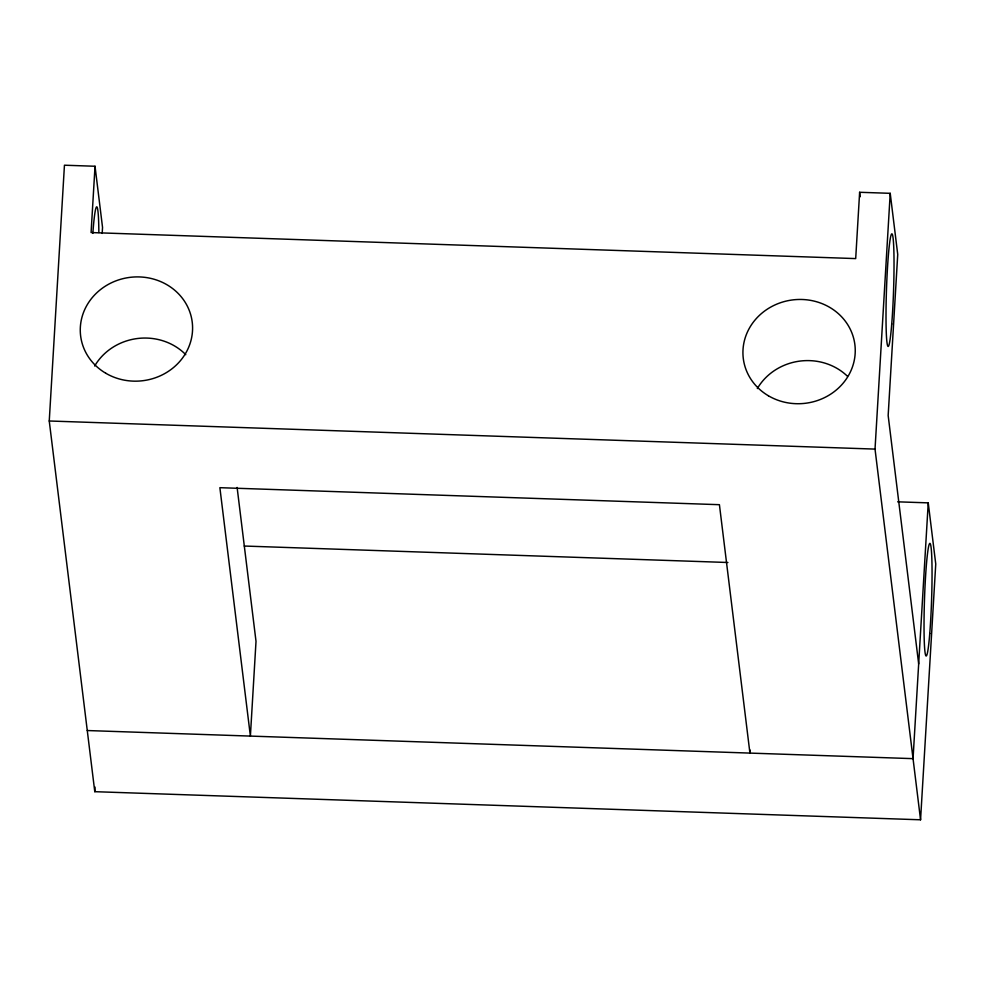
<?xml version="1.0" encoding="UTF-8"?>
<svg xmlns="http://www.w3.org/2000/svg" width="985" height="985" viewBox="0 0 985 985"><rect width="100%" height="100%" fill="white"/><g stroke="black" fill="none" stroke-linecap="round" stroke-linejoin="round"><path stroke-width="1.48" d="M897.655 501.821L928.239 502.867L935.75 564.011L920.556 819.791L94.782 791.681L49.25 420.989L64.444 165.209L95.028 166.256L102.538 227.4L102.181 233.42M95.028 166.256L91.088 232.558L855.694 258.587L859.634 192.284L890.218 193.319L897.729 254.462L888.162 415.51L918.673 663.915M94.782 791.681L95.052 787.089M750.114 750.041L749.93 753.094L719.419 504.689L219.877 487.686L250.387 736.091L256.014 641.358L237.114 487.44M920.556 819.791L875.025 449.098L890.218 193.319M928.239 502.867L913.046 758.647L87.271 730.538M49.25 420.989L875.025 449.098M244.255 546.035L727.903 562.497M859.634 192.284L860.188 196.754M757.33 388.57A56.219 52.07 -7 0 1 847.457 376.258M94.671 366.014A56.219 52.07 -7 0 1 185.783 354.686M92.836 233.383A56.219 3.546 -88.1 0 1 98.857 232.497M105.715 373.204A56.219 52.07 -7 0 0 192.506 330.935A56.219 52.07 -7 0 0 111.083 282.954A56.219 52.07 -7 0 0 105.715 373.204M768.374 395.761A56.219 52.07 -7 0 0 855.165 353.504A56.219 52.07 -7 0 0 773.742 305.51A56.219 52.07 -7 0 0 768.374 395.761M891.733 323.991A56.219 3.546 -88.1 0 0 892.361 234.442A56.219 3.546 -88.1 0 0 886.02 312.183A56.219 3.546 -88.1 0 0 891.733 323.991M929.754 633.54A56.219 3.546 -88.1 0 0 930.382 543.979A56.219 3.546 -88.1 0 0 924.041 621.732A56.219 3.546 -88.1 0 0 929.754 633.54"/></g></svg>
